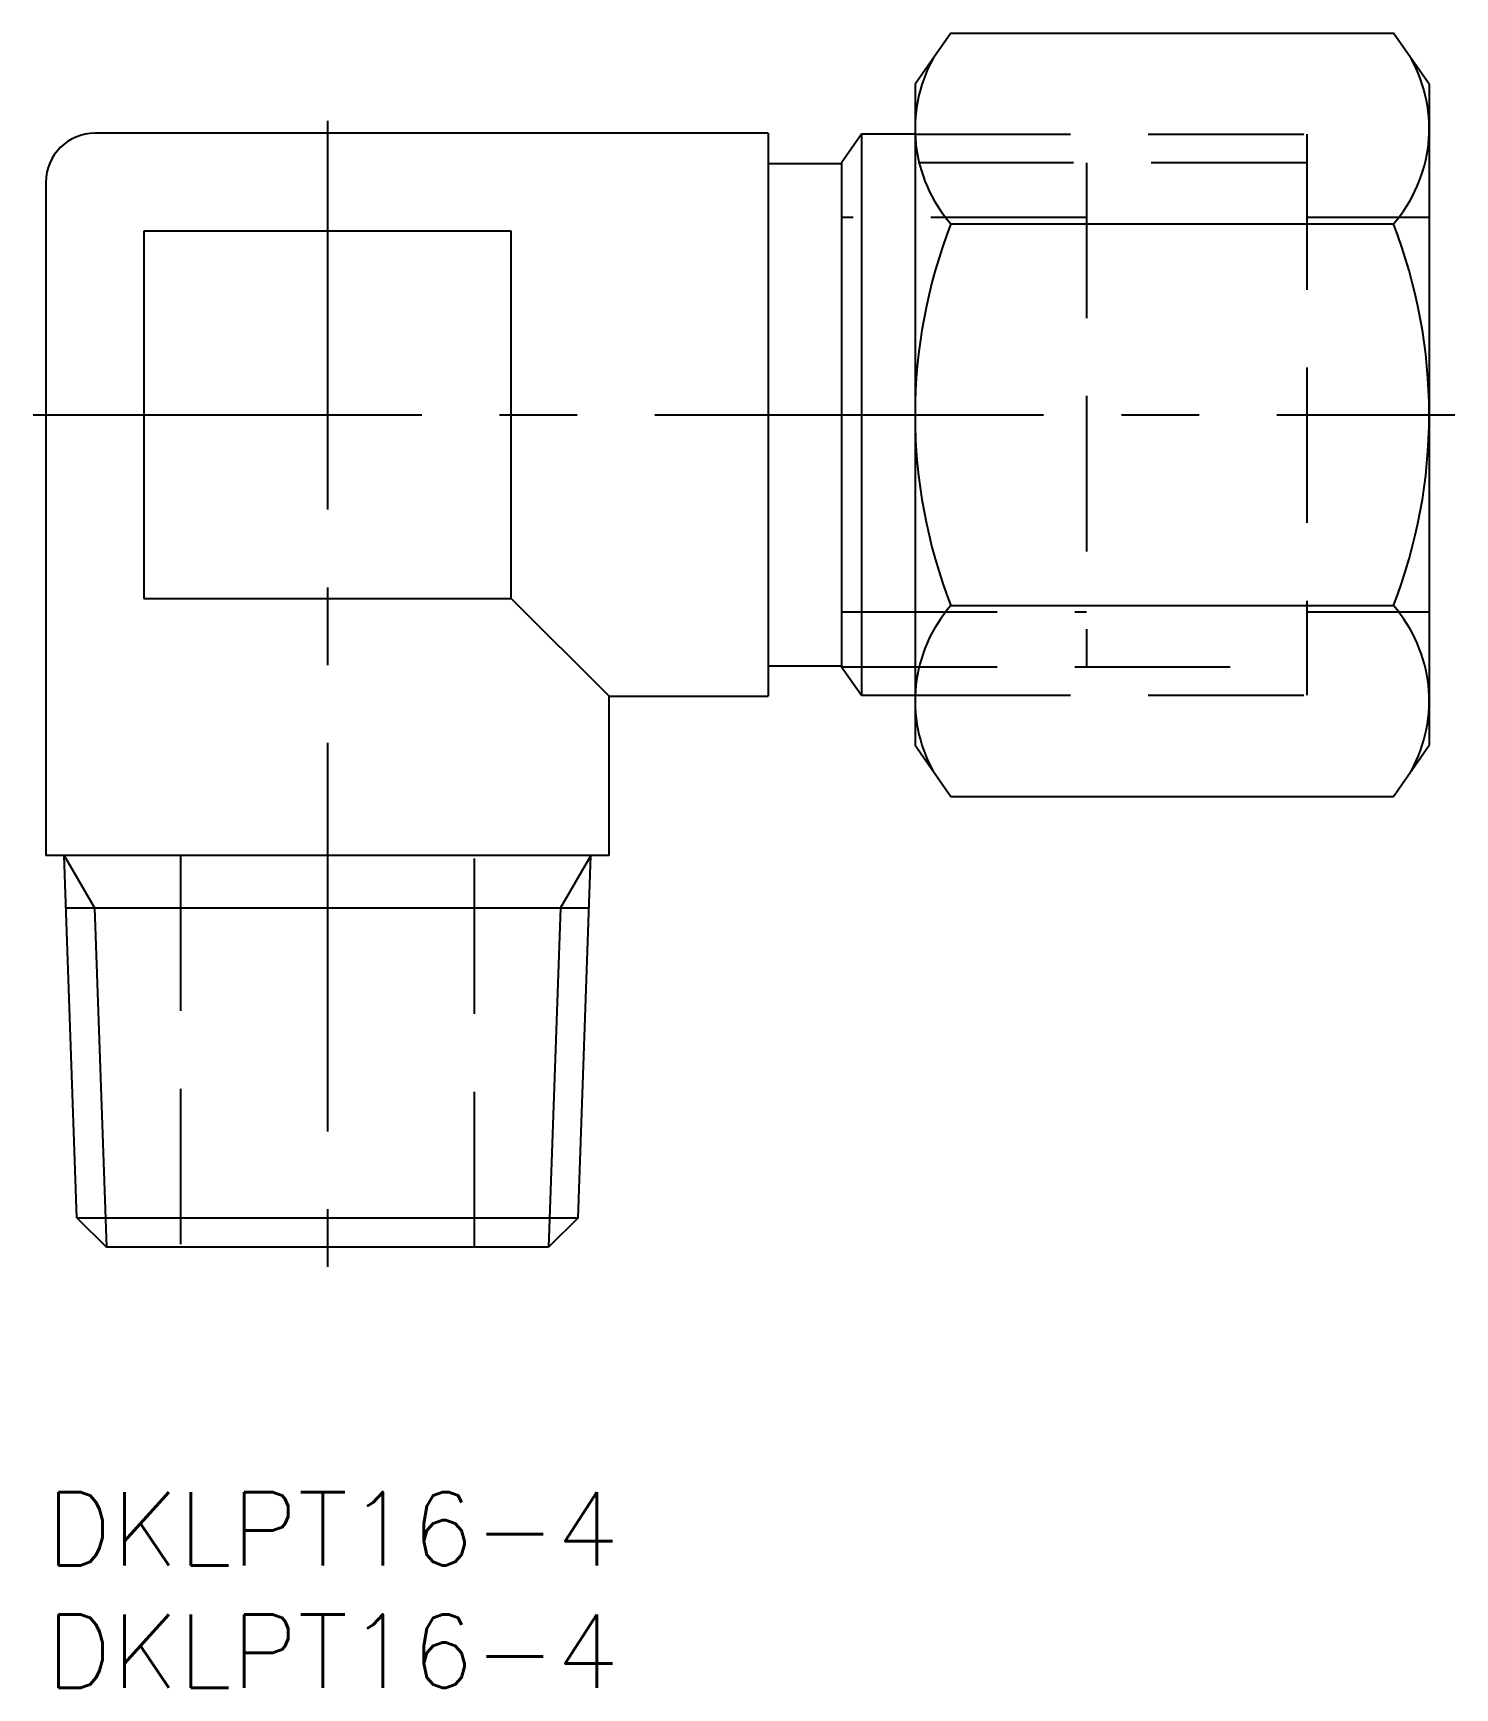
# Model space of a CAD drawing. Extents: x -0.5 to 57.6, y -8 to 59.6.
import ezdxf

# ---------------------------------------------------------------- set-up
doc = ezdxf.new("R2010")
doc.units = 0
doc.header["$LTSCALE"] = 0.5
doc.linetypes.add('CENTER', pattern=[50.8, 31.75, -6.35, 6.35, -6.35])
doc.linetypes.add('DASHED', pattern=[19.05, 12.7, -6.35])
for name, color, linetype in [('MSM_CENTER', 1, 'CENTER'), ('MSM_CONTINUOUS', 7, 'CONTINUOUS'), ('MSM_DASHED', 4, 'DASHED'), ('MSM_NARROW', 5, 'CONTINUOUS'), ('MSM_PART_NUMBER', 7, 'CONTINUOUS')]:
    doc.layers.add(name, color=color, linetype=linetype)
doc.styles.get("Standard").update_dxf_attribs({"font": 'txt.shx', "height": 1.5, "bigfont": 'bigfont.shx'})

# ---------------------------------------------------------------- blocks, each defined once
blk = doc.blocks.new('*U13')
at = {"layer": 'MSM_PART_NUMBER'}
blk.add_text('DKLPT16-4', height=3, dxfattribs=at).set_placement((0, -3))
blk = doc.blocks.new('*U14')
at = {"layer": 'MSM_PART_NUMBER'}
blk.add_text('DKLPT16-4', height=3, dxfattribs=at).set_placement((0, -8))

msp = doc.modelspace()

# ---------------------------------------------------------------- linework, layer by layer
at = {"layer": 'MSM_CENTER'}
for p, q in [((11.5, 56), (11.5, 9.2)), ((-0.525, 44), (57.55, 44))]:
    msp.add_line(p, q, dxfattribs=at)
at = {"layer": 'MSM_CONTINUOUS'}
for p, q in [((36.962, 59.588), (35.5, 57.5)), ((36.962, 59.588), (55.038, 59.588)), ((56.5, 57.5), (55.038, 59.588)), ((35.5, 57.5), (35.5, 30.5)), ((56.5, 57.5), (56.5, 30.5)), ((29.5, 55.5), (2, 55.5)), ((29.5, 55.5), (29.5, 32.5)), ((33.314, 55.456), (32.5, 54.294)), ((35.5, 55.456), (33.314, 55.456)), ((33.314, 55.456), (33.314, 32.544)), ((32.5, 54.25), (29.5, 54.25)), ((32.5, 54.294), (32.5, 33.706)), ((0, 53.5), (0, 26)), ((4, 51.5), (4, 36.5)), ((19, 51.5), (4, 51.5)), ((19, 36.5), (19, 51.5)), ((36.962, 51.794), (55.038, 51.794)), ((4, 36.5), (19, 36.5)), ((19, 36.5), (23, 32.5)), ((36.962, 36.206), (55.038, 36.206)), ((29.5, 33.75), (32.5, 33.75)), ((32.5, 33.706), (33.314, 32.544)), ((23, 26), (23, 32.5)), ((23, 32.5), (29.5, 32.5)), ((33.314, 32.544), (35.5, 32.544)), ((35.5, 30.5), (36.962, 28.412)), ((55.038, 28.412), (56.5, 30.5)), ((36.962, 28.412), (55.038, 28.412)), ((23, 26), (0, 26)), ((1.265, 11.204), (0.749, 26)), ((21.735, 11.204), (22.251, 26)), ((0.824, 23.858), (22.176, 23.858)), ((1.265, 11.204), (21.735, 11.204)), ((1.265, 11.204), (2.469, 10)), ((21.735, 11.204), (20.531, 10)), ((20.531, 10), (2.469, 10))]:
    msp.add_line(p, q, dxfattribs=at)
for centre, radius, start, end in [((41.424, 55.691), 5.924, 151.13621, 221.13621), ((50.576, 55.691), 5.924, 318.86379, 28.86379), ((2, 53.5), 2, 90, 180), ((57.002, 44), 21.502, 158.7474, 201.2526), ((34.998, 44), 21.502, 338.7474, 21.2526), ((41.424, 32.309), 5.924, 138.86379, 208.86379), ((50.576, 32.309), 5.924, 331.13621, 41.13621)]:
    msp.add_arc(centre, radius, start, end, dxfattribs=at)
at = {"layer": 'MSM_DASHED'}
for p, q in [((35.5, 55.456), (51.5, 55.456)), ((51.5, 55.456), (51.5, 32.544)), ((51.5, 54.294), (32.5, 54.294)), ((42.5, 54.294), (42.5, 33.706)), ((42.5, 52.05), (32.5, 52.05)), ((56.5, 52.05), (51.5, 52.05)), ((32.5, 35.95), (42.5, 35.95)), ((51.5, 35.95), (56.5, 35.95)), ((32.5, 33.706), (51.5, 33.706)), ((35.5, 32.544), (51.5, 32.544)), ((5.5, 26), (5.5, 10)), ((17.5, 10), (17.5, 26))]:
    msp.add_line(p, q, dxfattribs=at)
at = {"layer": 'MSM_NARROW'}
for p, q in [((0.749, 26), (1.986, 23.858)), ((22.251, 26), (21.014, 23.858)), ((1.986, 23.858), (2.469, 10)), ((21.014, 23.858), (20.531, 10))]:
    msp.add_line(p, q, dxfattribs=at)

# ---------------------------------------------------------------- block references
at = {"layer": 'MSM_CONTINUOUS'}
for name in ['*U13', '*U14']:
    msp.add_blockref(name, (0, 0), dxfattribs=at)

doc.saveas('drawing.dxf')
